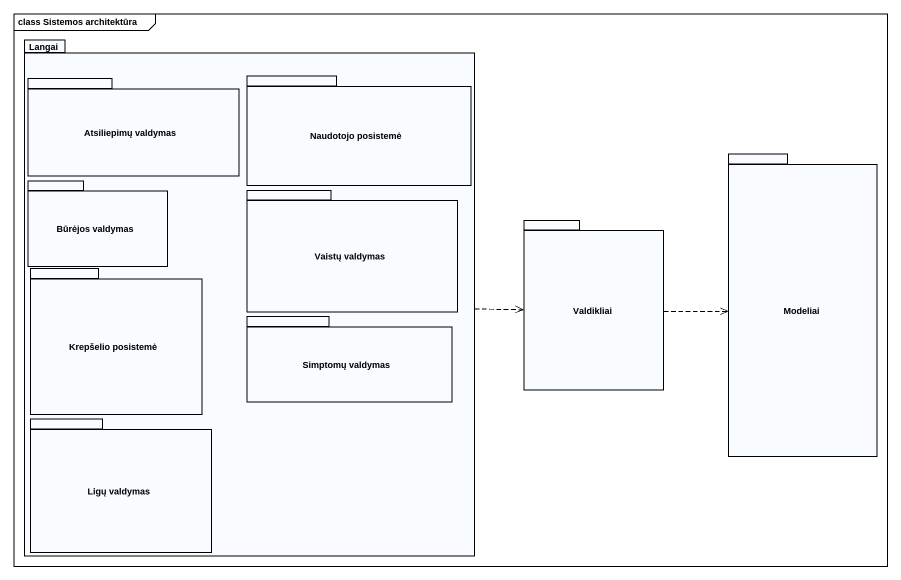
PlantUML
@startuml
mainframe class Sistemos architektūra
package Langai {
  package "Atsiliepimų valdymas" as Atsiliepimų_valdymas {
  }
  package "Naudotojo posistemė" as Naudotojo_posistemė {
  }
  package "Būrėjos valdymas" as Būrėjos_valdymas {
  }
  package "Vaistų valdymas" as Vaistų_valdymas {
  }
  package "Krepšelio posistemė" as Krepšelio_posistemė {
  }
  package "Simptomų valdymas" as Simptomų_valdymas {
  }
  package "Ligų valdymas" as Ligų_valdymas {
  }
}
package Modeliai {
}
package Valdikliai {
}
Langai .right.> Valdikliai
Valdikliai .right.> Modeliai
@enduml
